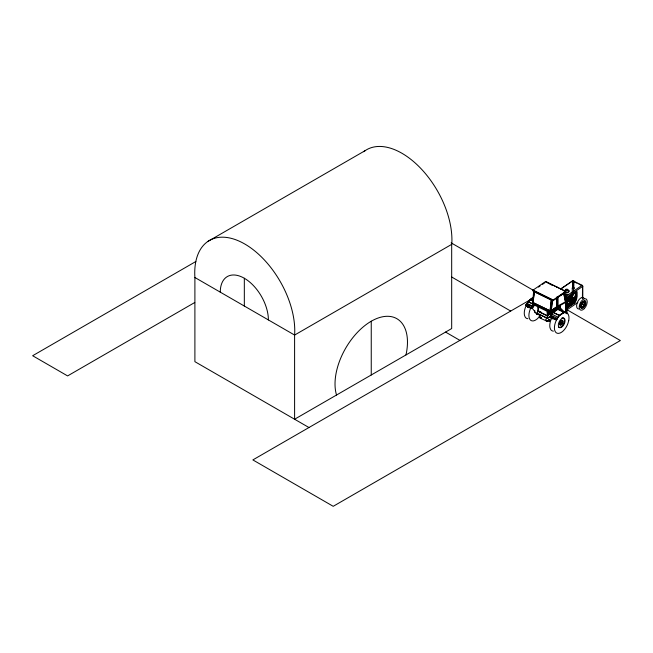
<?xml version="1.0" encoding="UTF-8"?>
<svg xmlns="http://www.w3.org/2000/svg" width="653" height="653" viewBox="0 0 653 653"><rect width="100%" height="100%" fill="white"/><g stroke="black" fill="none" stroke-linecap="round" stroke-linejoin="round"><path stroke-width="0.98" d="M558.16 307.498L559.89 306.592L559.89 305.702L560.274 306.779L558.16 307.498L558.16 306.665L559.89 305.702M573.318 297.752L574.126 297.646L573.579 297.874C573.75 298.894 574.558 298.478 573.718 297.45M556.952 296.993L556.952 306.755L551.287 310.624L552.299 300.021M551.287 310.624L552.43 300.078M532.913 301.164L533.126 299.262M533.55 295.45L533.868 292.601M532.921 290.324L532.848 290.944L552.944 300.755L565.816 291.956L565.702 291.328L545.606 281.516L532.921 290.185L553.018 300.127L552.944 300.755M536.472 313.726L537.892 314.093L537.892 314.648L536.75 314.085L532.268 308.289L533.623 291.32M533.019 302.633L534.358 291.703L533.019 302.633L550.136 310.877L551.369 299.996L534.252 291.752M550.03 310.926L551.254 300.045M538.921 314.281L547.54 318.484L550.561 316.387L551.916 300.249M580.386 304.714L580.231 306.518A4.049 2.13 -64 0 0 582.517 307.759L583.194 307.277A4.049 2.13 -64 0 0 585.406 302.878L585.398 302.021A4.049 2.13 -64 0 0 584.859 300.813M571.048 299.58C572.648 298.307 569.62 303.106 571.653 301.041M556.634 286.977L556.96 287.042M569.62 304.102L569.694 304.069M560.519 289.173L573.056 280.643L573.783 280.839L573.628 288.283L572.787 288.055L573.114 280.708M572.918 280.839L572.901 288.61M572.787 288.055L573.799 288.079M573.66 295.434L573.677 280.912M571.285 296.413L571.285 297.009M580.713 303.735L581.186 302.788M527.926 306.551L525.632 305.433L530.26 299.409L533.199 297.295M529.33 307.408L529.33 306.233L527.436 305.816L527.436 306.992L531.942 308.51L534.513 304.845M551.899 317.399L551.899 318.15L550.006 316.705L553.156 312.526L557.515 309.546L559.041 309.089L565.22 312.11L559.343 315.538L556.185 319.864L552.585 318.484L552.136 317.636L552.585 317.742M525.632 305.433L528.195 301.662L532.709 303.865M531.942 308.51L534.513 304.747M573.579 297.874L574.297 297.931L573.375 298.699L572.281 298.168L572.281 288.112A1.012 0.588 0 0 1 572.95 287.516M551.826 314.085L558.078 317.211L556.748 319.399L550.561 316.387L551.899 314.199M551.108 313.848L552.65 311.775L556.683 309.024L556.683 307.555L556.944 309.147C554.454 308.893 550.177 317.636 551.108 311.367L556.683 307.555M532.799 306.804C537.468 300.037 530.873 312.232 532.799 303.808M556.185 319.864L556.748 319.399M575.546 298.16C574.109 298.682 576.868 299.425 576.33 298.299M582.811 306.453L583.064 306.281A2.702 1.42 -64 0 0 583.896 305.261M538.48 287.1L540.088 285.998M542.504 284.349L544.912 282.7M528.873 307.432L527.567 306.918L527.567 306.02L527.673 306.845L529.052 307.481M527.436 306.992L527.869 305.522M529.33 306.233L528.767 306.6L527.567 306.02M528.938 306.592L528.53 306.077M529.216 307.236L531.942 308.371M560.723 288.936L572.216 281.084A0.996 0.62 55.7 0 1 572.836 280.757L582.117 285.288A0.882 0.547 55.7 0 1 582.786 286.332L582.786 298.094M553.018 300.127L565.702 291.328M558.584 296.486L561.776 294.299M557.907 297.099L563.719 293.279L565.49 301.833L557.784 305.988L557.784 297.033L557.784 305.988M565.49 301.833L563.719 293.279M547.785 310.379L547.785 315.358L547.345 315.66L537.941 311.073L538.374 310.771L538.399 305.531M565.694 296.503L572.257 292.022M573.905 290.895L582.117 285.288M578.868 284.12L582.525 285.9L582.419 298.176M565.539 298.111L572.11 293.621M573.75 292.503L582.786 286.332M569.22 296.503L571.685 294.813M573.334 293.687L576.632 291.442L576.632 296.258A7.575 3.991 -64 0 1 576.452 297.833M566.314 298.943L572.077 295.001M573.726 293.874L577.015 291.63L577.015 296.446A7.575 3.991 -64 0 1 574.836 302.894L566.2 308.796M567.457 298.282L568.869 297.311L569.122 298.952C566.869 301.572 566.869 297.425 569.122 297.442M551.165 310.559L556.821 306.69L556.821 297.907M567.457 299.792L569.122 298.952M551.369 313.971L551.369 311.489L556.944 307.685M566.429 302.192L572.82 297.825M549.108 314.158C548.846 314.983 548.936 313.22 547.336 313.293M549.451 314.003L549.777 313.66L549.451 314.003L547.671 313.138M547.54 312.158L550.21 313.456L550.536 313.114M550.21 313.456L547.867 311.816M566.69 302.315L573.073 297.956M547.296 315.897L537.517 311.13L537.517 313.383L547.296 318.158L547.296 315.897L550.503 313.709M566.257 302.976L573.563 297.988L573.563 302.396L572.918 302.086L566.42 306.518M572.281 298.029C576.011 299.433 569.702 298.331 574.289 298.086M570.004 302.151L572.395 300.519L572.91 300.764L570.518 302.404L570.518 303.923L570.004 303.669L570.004 302.151L570.518 302.404M566.845 304.429L568.371 303.384L568.885 303.637L568.885 304.878L568.371 304.625L566.845 305.669M547.296 318.158L550.503 315.97M566.6 305.196L568.885 303.637M570.004 303.669L572.395 302.029L572.395 300.519M551.41 316.525L550.969 317.995L552.862 318.411L552.862 317.236L551.41 316.525L550.969 317.995M551.099 317.921L551.205 316.95L551.205 317.848L552.299 318.509L552.862 317.236M570.518 303.923L572.91 302.282L572.918 297.678M566.257 307.383L573.873 302.502L573.62 297.278M566.69 307.408L573.873 302.502M552.299 317.603L552.43 318.705M566.6 308.069L574.452 302.706A7.575 3.991 -64 0 0 576.191 298.935M582.256 298.037L582.688 297.744M566.273 310.355L577.832 302.453M563.719 312.322L559.368 315.293L553.181 312.273L557.54 309.302L563.719 312.322L565.22 312.11M208.029 241.349L365.198 150.614M195.859 261.502L32.65 355.73L67.602 375.916L194.757 302.502M531.379 299.123L252.866 459.916L333.218 506.312L620.35 340.539L567.367 309.955M558.16 306.665L560.282 305.89M546.773 317.521A2.89 1.518 -64 0 0 546.773 321.349L548.781 320.296A3.167 1.673 -64 0 0 549.573 319.464M573.481 297.825L574.126 297.646M539.672 317.089C540.537 315.783 538.039 317.872 541.321 317.987M572.632 298.429L573.114 298.56M562.119 310.338L560.029 308.991L557.499 309.147L557.368 296.829L557.368 309.089L559.041 309.089M533.199 297.556L530.269 299.498L532.97 300.821M536.75 314.085L540.611 315.415M572.461 298.315L572.289 297.874A1.012 0.588 0 0 1 572.371 297.735M573.391 281.443L577.048 283.231M573.285 281.516L575.105 282.414M545.606 281.516L565.702 291.467M551.981 285.206L545.606 281.655M572.395 302.029L572.91 302.282M566.224 313.53L566.094 301.262L566.094 313.473M532.921 290.185L553.018 299.988M558.927 309.31L565.106 312.33M530.26 299.409L532.962 300.731M533.126 302.576L550.136 310.877M553.156 312.526L559.343 315.538M532.268 303.261L550.561 312.183M547.679 310.885L551.181 312.591M547.679 310.999L551.181 312.714M528.195 301.768L532.709 303.963M547.353 311.106L550.854 312.934M532.268 304.053L549.532 312.477M547.54 312.036L550.21 313.334M547.108 312.363L549.777 313.783M547.671 313.016L549.451 313.881M526.849 303.49L532.26 306.126M547.336 313.416L549.108 314.281M551.214 315.342L557.393 318.362M526.849 303.588L532.26 306.233M539.256 311.203L541.019 312.061M547.173 315.064L547.785 315.358M550.332 316.485L556.519 319.635M551.099 317.023L552.479 317.807M526.049 305.008L532.358 308.094M550.006 316.705L551.483 317.431M556.185 319.725L552.748 318.231L552.748 317.407M526.049 305.147L528.889 306.526L528.889 307.702M529.656 306.91L532.358 308.232M551.41 317.701L552.862 318.411M525.632 305.294L527.926 306.412M550.438 320.215L548.455 319.284M547.279 321.325L540.472 318.28A2.89 1.518 -64 0 1 540.472 314.452M541.41 317.978L539.59 317.048L541.264 317.954M545.63 320.223L547.32 321.129L545.639 320.223M451.141 242.851L532.954 290.087M451.745 277.043L510.687 311.065M445.558 332.083L459.924 340.376M451.68 244.377L451.68 328.549L294.601 419.234L294.601 335.062A70.72 40.829 60 0 0 244.753 244.002A70.72 40.829 60 0 0 194.896 277.501L294.601 335.062L451.77 244.32A70.72 40.829 60 0 0 420.916 168.556A70.72 40.829 60 0 0 363.697 151.708M308.967 427.527L194.896 361.672L194.896 277.501M563.074 311.016L561.302 308.763L560.38 308.477L560.38 305.302L565.767 302.339L565.767 312.207M551.124 317.211L552.242 318.868M572.281 288.112L572.338 288.267A1.012 0.588 0 0 0 573.114 288.642L573.375 288.65A1.012 0.588 0 0 0 574.289 288.169A1.012 0.588 0 0 0 573.718 287.54M563.931 292.071L566.224 301.327M565.008 292.405L567 300.951L567 313.848M582.525 285.9L582.525 298.103M575.309 298.25C575.799 293.556 574.085 297.221 576.289 296.299C576.354 294.552 573.579 296.862 575.228 298.307M567.71 298.405L567.71 299.923M558.544 306.861L558.544 307.685M547.565 310.918L547.565 315.252M547.54 317.382L547.54 318.484M547.345 309.677L547.345 315.66M537.941 306.086L537.941 311.073M532.93 302.878L532.93 306.869M528.873 306.526L528.767 307.506M405.97 354.938A51.236 29.581 -60 0 0 371.247 321.227L371.247 374.985M220.273 292.152A34.021 19.639 60 0 1 244.328 278.26L244.328 306.037M336.524 395.032A51.236 29.581 -60 0 1 371.247 321.227M244.328 278.26A34.021 19.639 60 0 1 268.391 319.929M578.607 308.991A6.244 3.289 -64 0 1 577.774 301.547A6.244 3.289 -64 0 1 584.109 298.266M536.186 312.534A2.53 1.33 -64 0 1 534.774 310.404M572.11 297.401A1.012 0.531 -64 0 1 571.302 296.935A1.012 0.531 -64 0 1 572.395 295.817M584.206 304.633A2.702 1.42 -64 0 0 584.541 303.343L584.533 302.772A2.702 1.42 -64 0 0 583.015 301.939L581.733 303.278L581.088 305.767A2.702 1.42 -64 0 0 582.607 306.6M561.923 317.88A5.232 2.759 -64 0 1 563.98 322.737A5.232 2.759 -64 0 1 558.666 327.251M561.474 324.304A2.53 1.33 -64 0 1 559.425 323.888A2.53 1.33 -64 0 1 561.196 320.443A2.53 1.33 -64 0 1 562.633 322.06M562.47 322.664A2.53 1.33 -64 0 1 561.866 323.831M561.694 322.949A0.841 0.441 -64 0 1 560.862 323.423A0.841 0.441 -64 0 1 561.082 322.256A0.841 0.441 -64 0 1 561.833 322.19M553.409 331.136A11.297 5.959 -64 0 1 550.74 329.577L550.014 327.855A11.297 5.959 -64 0 1 551.899 317.652M560.707 310.167A11.297 5.959 -64 0 1 562.217 310.599M567.751 293.997A0.841 0.49 0 0 1 567.31 294.609A0.841 0.49 0 0 1 566.224 294.405A0.841 0.49 0 0 1 566.478 293.768M567.751 289.818A2.196 1.265 0 0 1 568.494 291.785A2.196 1.265 0 0 1 565.016 291.687A2.196 1.265 0 0 1 566.078 289.769M568.616 290.52A2.196 1.265 0 0 1 568.069 292.283A2.196 1.265 0 0 1 565.016 291.964M564.657 291.018A2.196 1.265 0 0 1 565.139 290.422M565.563 290.201A2.196 1.265 0 0 1 566.078 290.046M567.751 290.095A2.196 1.265 0 0 1 568.232 290.275M572.281 297.882A1.012 0.531 -64 0 1 571.987 297.874L571.889 297.768A1.012 0.531 -64 0 1 572.281 296.291M527.902 318.688A11.297 5.959 -64 0 1 525.232 317.138L524.506 315.407A11.297 5.959 -64 0 1 532.824 298.25M539.835 315.97A11.297 5.959 -64 0 1 529.869 319.399L529.142 317.668A11.297 5.959 -64 0 1 532.546 304.967M548.928 321.513L549.377 321.088L548.928 321.513M539.305 316.754L539.68 316.427L539.329 316.681M575.522 294.111C576.158 296.356 576.811 291.964 575.522 294.111M582.754 304.502C583.268 305.694 583.619 302.812 582.754 304.502M583.015 304.633C583.545 305.808 583.823 302.976 583.015 304.633M567.416 302.633L568.02 303.188L567.416 302.633M569.375 301.294L569.979 301.849L569.375 301.294M580.77 304.902L580.615 306.706A4.049 2.13 -64 0 0 582.9 307.947L583.586 307.465A4.049 2.13 -64 0 0 585.798 303.065L585.782 302.208A4.049 2.13 -64 0 0 583.496 300.968L581.578 302.976L580.77 304.902M581.456 304.682L581.35 305.89A2.702 1.42 -64 0 0 582.868 306.722L583.325 306.404A2.702 1.42 -64 0 0 584.802 303.474L584.794 302.902A2.702 1.42 -64 0 0 583.276 302.07L581.456 304.682M568.747 320.484L568.012 323.211A11.297 5.959 -64 0 1 555.376 331.846L554.65 330.116A11.297 5.959 -64 0 1 561.694 313.685A11.297 5.959 -64 0 1 568.747 320.484M565.571 289.401C566.984 292.462 569.392 287.859 565.571 289.401M566.747 299.082L566.747 301.564L566.747 299.082M584.239 308.665A6.244 3.289 -64 0 0 586.051 298.911A6.244 3.289 -64 0 0 579.309 305.8A6.244 3.289 -64 0 0 584.239 308.665M569.898 298.764A0.841 0.441 -64 0 0 570.142 297.45A0.841 0.441 -64 0 0 569.236 298.38A0.841 0.441 -64 0 0 569.898 298.764M574.705 301.123A0.841 0.441 -64 0 0 574.95 299.8A0.841 0.441 -64 0 0 574.036 300.731A0.841 0.441 -64 0 0 574.705 301.123M561.735 324.435A2.53 1.33 -64 0 0 562.462 320.476A2.53 1.33 -64 0 0 559.735 323.268A2.53 1.33 -64 0 0 561.735 324.435M561.841 323.48A0.841 0.441 -64 0 0 562.086 322.166A0.841 0.441 -64 0 0 561.172 323.096A0.841 0.441 -64 0 0 561.841 323.48M570.028 298.829A0.841 0.441 -64 0 0 570.273 297.507A0.841 0.441 -64 0 0 569.359 298.437A0.841 0.441 -64 0 0 570.028 298.829M574.958 301.245A0.841 0.441 -64 0 0 575.203 299.931A0.841 0.441 -64 0 0 574.297 300.862A0.841 0.441 -64 0 0 574.958 301.245M562.568 326.443A5.232 2.759 -64 0 0 564.086 318.264A5.232 2.759 -64 0 0 558.437 324.035A5.232 2.759 -64 0 0 562.568 326.443"/></g></svg>
